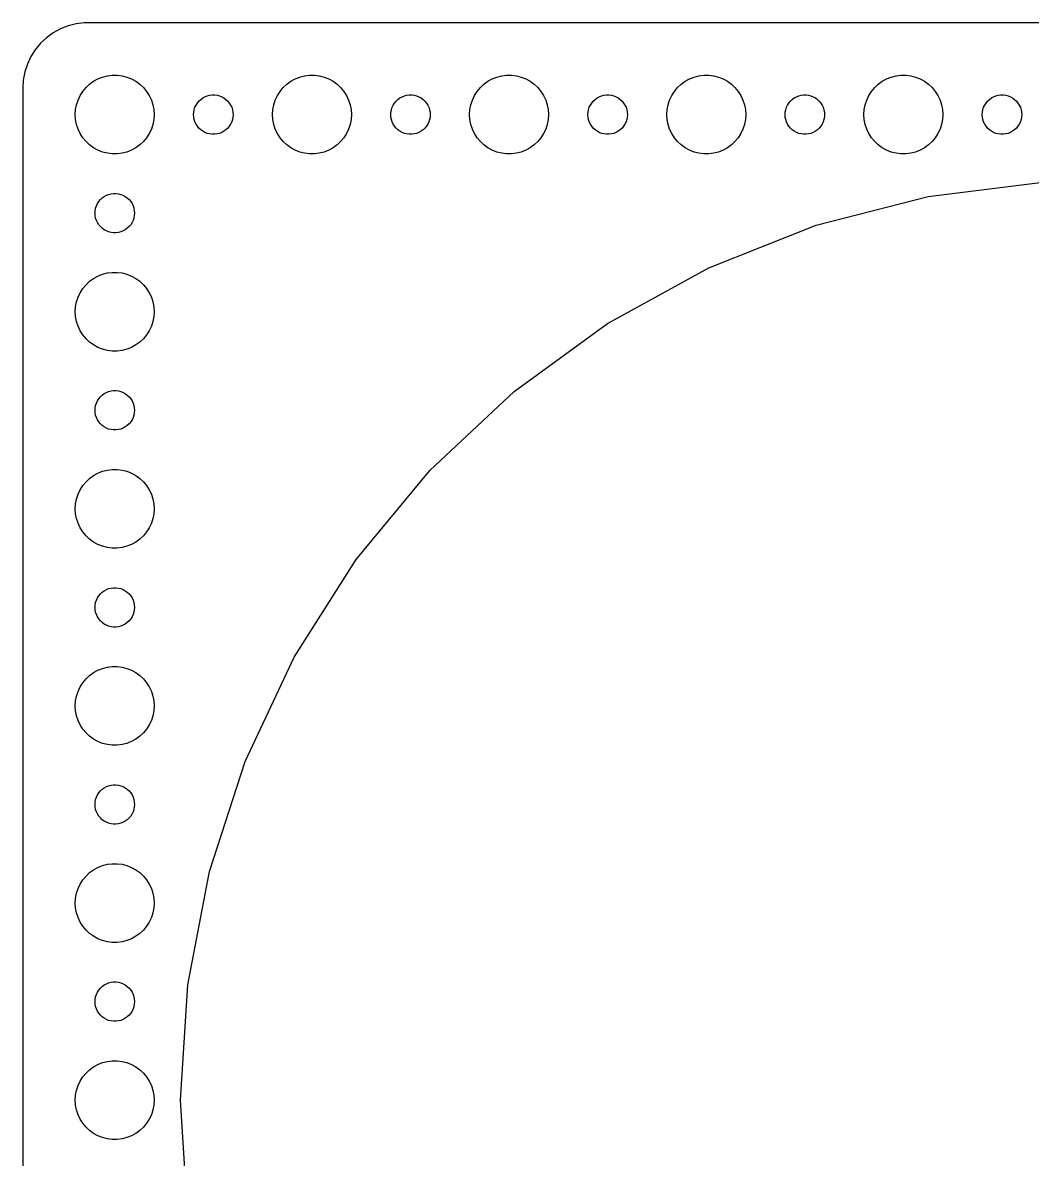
# Model space of a CAD drawing. Header units: metres. Extents: x -300 to 300, y -82 to 82.
# Drawn here: x -299.5 to -222.7, y -4.5 to 82 of the extents above; entities that cross this region are included whole.
import ezdxf

# ---------------------------------------------------------------- set-up
doc = ezdxf.new("R2010")
doc.units = ezdxf.units.M

msp = doc.modelspace()

# ---------------------------------------------------------------- linework, layer by layer
for p, q in [((-296.629, 81.5241), (-297.179, 81.2216)), ((-296.045, 81.7553), (-296.629, 81.5241)), ((-295.437, 81.9114), (-296.045, 81.7553)), ((-294.814, 81.9901), (-295.437, 81.9114)), ((294.814, 81.9901), (-294.814, 81.9901)), ((-297.687, 80.8526), (-298.145, 80.4227)), ((-297.179, 81.2216), (-297.687, 80.8526)), ((-298.545, 79.9389), (-298.882, 79.4088)), ((-298.145, 80.4227), (-298.545, 79.9389)), ((-299.149, 78.8406), (-299.343, 78.2434)), ((-298.882, 79.4088), (-299.149, 78.8406)), ((-299.343, 78.2434), (-299.461, 77.6267)), ((-293.777, 77.7145), (-293.427, 77.8532)), ((-293.427, 77.8532), (-293.062, 77.9469)), ((-293.062, 77.9469), (-292.688, 77.9941)), ((-292.688, 77.9941), (-292.312, 77.9941)), ((-292.312, 77.9941), (-291.938, 77.9469)), ((-291.938, 77.9469), (-291.573, 77.8532)), ((-291.573, 77.8532), (-291.223, 77.7145)), ((-278.777, 77.7145), (-278.427, 77.8532)), ((-278.427, 77.8532), (-278.062, 77.9469)), ((-278.062, 77.9469), (-277.688, 77.9941)), ((-277.688, 77.9941), (-277.312, 77.9941)), ((-277.312, 77.9941), (-276.938, 77.9469)), ((-276.938, 77.9469), (-276.573, 77.8532)), ((-276.573, 77.8532), (-276.223, 77.7145)), ((-263.777, 77.7145), (-263.427, 77.8532)), ((-263.427, 77.8532), (-263.062, 77.9469)), ((-263.062, 77.9469), (-262.688, 77.9941)), ((-262.688, 77.9941), (-262.312, 77.9941)), ((-262.312, 77.9941), (-261.938, 77.9469)), ((-261.938, 77.9469), (-261.573, 77.8532)), ((-261.573, 77.8532), (-261.223, 77.7145)), ((-248.777, 77.7145), (-248.427, 77.8532)), ((-248.427, 77.8532), (-248.062, 77.9469)), ((-248.062, 77.9469), (-247.688, 77.9941)), ((-247.688, 77.9941), (-247.312, 77.9941)), ((-247.312, 77.9941), (-246.938, 77.9469)), ((-246.938, 77.9469), (-246.573, 77.8532)), ((-246.573, 77.8532), (-246.223, 77.7145)), ((-233.777, 77.7145), (-233.427, 77.8532)), ((-233.427, 77.8532), (-233.062, 77.9469)), ((-233.062, 77.9469), (-232.688, 77.9941)), ((-232.688, 77.9941), (-232.312, 77.9941)), ((-232.312, 77.9941), (-231.938, 77.9469)), ((-231.938, 77.9469), (-231.573, 77.8532)), ((-231.573, 77.8532), (-231.223, 77.7145)), ((-299.461, 77.6267), (-299.5, 77)), ((-299.5, 77), (-299.5, -77)), ((-294.927, 76.7634), (-294.687, 77.0536)), ((-294.687, 77.0536), (-294.412, 77.3115)), ((-294.412, 77.3115), (-294.107, 77.533)), ((-294.107, 77.533), (-293.777, 77.7145)), ((-291.223, 77.7145), (-290.893, 77.533)), ((-290.893, 77.533), (-290.588, 77.3115)), ((-290.588, 77.3115), (-290.313, 77.0536)), ((-290.313, 77.0536), (-290.073, 76.7634)), ((-279.927, 76.7634), (-279.687, 77.0536)), ((-279.687, 77.0536), (-279.412, 77.3115)), ((-279.412, 77.3115), (-279.107, 77.533)), ((-279.107, 77.533), (-278.777, 77.7145)), ((-276.223, 77.7145), (-275.893, 77.533)), ((-275.893, 77.533), (-275.588, 77.3115)), ((-275.588, 77.3115), (-275.313, 77.0536)), ((-275.313, 77.0536), (-275.073, 76.7634)), ((-264.927, 76.7634), (-264.687, 77.0536)), ((-264.687, 77.0536), (-264.412, 77.3115)), ((-264.412, 77.3115), (-264.107, 77.533)), ((-264.107, 77.533), (-263.777, 77.7145)), ((-261.223, 77.7145), (-260.893, 77.533)), ((-260.893, 77.533), (-260.588, 77.3115)), ((-260.588, 77.3115), (-260.313, 77.0536)), ((-260.313, 77.0536), (-260.073, 76.7634)), ((-249.927, 76.7634), (-249.687, 77.0536)), ((-249.687, 77.0536), (-249.412, 77.3115)), ((-249.412, 77.3115), (-249.107, 77.533)), ((-249.107, 77.533), (-248.777, 77.7145)), ((-246.223, 77.7145), (-245.893, 77.533)), ((-245.893, 77.533), (-245.588, 77.3115)), ((-245.588, 77.3115), (-245.313, 77.0536)), ((-245.313, 77.0536), (-245.073, 76.7634)), ((-234.927, 76.7634), (-234.687, 77.0536)), ((-234.687, 77.0536), (-234.412, 77.3115)), ((-234.412, 77.3115), (-234.107, 77.533)), ((-234.107, 77.533), (-233.777, 77.7145)), ((-231.223, 77.7145), (-230.893, 77.533)), ((-230.893, 77.533), (-230.588, 77.3115)), ((-230.588, 77.3115), (-230.313, 77.0536)), ((-230.313, 77.0536), (-230.073, 76.7634)), ((-295.289, 76.1044), (-295.129, 76.4453)), ((-295.129, 76.4453), (-294.927, 76.7634)), ((-290.073, 76.7634), (-289.871, 76.4453)), ((-289.871, 76.4453), (-289.711, 76.1044)), ((-286.093, 76.0268), (-285.956, 76.1558)), ((-285.956, 76.1558), (-285.804, 76.2665)), ((-285.804, 76.2665), (-285.639, 76.3572)), ((-285.639, 76.3572), (-285.464, 76.4266)), ((-285.464, 76.4266), (-285.281, 76.4734)), ((-285.281, 76.4734), (-285.094, 76.497)), ((-285.094, 76.497), (-284.906, 76.497)), ((-284.906, 76.497), (-284.719, 76.4734)), ((-284.719, 76.4734), (-284.536, 76.4266)), ((-284.536, 76.4266), (-284.361, 76.3572)), ((-284.361, 76.3572), (-284.196, 76.2665)), ((-284.196, 76.2665), (-284.044, 76.1558)), ((-284.044, 76.1558), (-283.907, 76.0268)), ((-280.289, 76.1044), (-280.129, 76.4453)), ((-280.129, 76.4453), (-279.927, 76.7634)), ((-275.073, 76.7634), (-274.871, 76.4453)), ((-274.871, 76.4453), (-274.711, 76.1044)), ((-271.093, 76.0268), (-270.956, 76.1558)), ((-270.956, 76.1558), (-270.804, 76.2665)), ((-270.804, 76.2665), (-270.639, 76.3572)), ((-270.639, 76.3572), (-270.464, 76.4266)), ((-270.464, 76.4266), (-270.281, 76.4734)), ((-270.281, 76.4734), (-270.094, 76.497)), ((-270.094, 76.497), (-269.906, 76.497)), ((-269.906, 76.497), (-269.719, 76.4734)), ((-269.719, 76.4734), (-269.536, 76.4266)), ((-269.536, 76.4266), (-269.361, 76.3572)), ((-269.361, 76.3572), (-269.196, 76.2665)), ((-269.196, 76.2665), (-269.044, 76.1558)), ((-269.044, 76.1558), (-268.907, 76.0268)), ((-265.289, 76.1044), (-265.129, 76.4453)), ((-265.129, 76.4453), (-264.927, 76.7634)), ((-260.073, 76.7634), (-259.871, 76.4453)), ((-259.871, 76.4453), (-259.711, 76.1044)), ((-256.093, 76.0268), (-255.956, 76.1558)), ((-255.956, 76.1558), (-255.804, 76.2665)), ((-255.804, 76.2665), (-255.639, 76.3572)), ((-255.639, 76.3572), (-255.464, 76.4266)), ((-255.464, 76.4266), (-255.281, 76.4734)), ((-255.281, 76.4734), (-255.094, 76.497)), ((-255.094, 76.497), (-254.906, 76.497)), ((-254.906, 76.497), (-254.719, 76.4734)), ((-254.719, 76.4734), (-254.536, 76.4266)), ((-254.536, 76.4266), (-254.361, 76.3572)), ((-254.361, 76.3572), (-254.196, 76.2665)), ((-254.196, 76.2665), (-254.044, 76.1558)), ((-254.044, 76.1558), (-253.907, 76.0268)), ((-250.289, 76.1044), (-250.129, 76.4453)), ((-250.129, 76.4453), (-249.927, 76.7634)), ((-245.073, 76.7634), (-244.871, 76.4453)), ((-244.871, 76.4453), (-244.711, 76.1044)), ((-241.093, 76.0268), (-240.956, 76.1558)), ((-240.956, 76.1558), (-240.804, 76.2665)), ((-240.804, 76.2665), (-240.639, 76.3572)), ((-240.639, 76.3572), (-240.464, 76.4266)), ((-240.464, 76.4266), (-240.281, 76.4734)), ((-240.281, 76.4734), (-240.094, 76.497)), ((-240.094, 76.497), (-239.906, 76.497)), ((-239.906, 76.497), (-239.719, 76.4734)), ((-239.719, 76.4734), (-239.536, 76.4266)), ((-239.536, 76.4266), (-239.361, 76.3572)), ((-239.361, 76.3572), (-239.196, 76.2665)), ((-239.196, 76.2665), (-239.044, 76.1558)), ((-239.044, 76.1558), (-238.907, 76.0268)), ((-235.289, 76.1044), (-235.129, 76.4453)), ((-235.129, 76.4453), (-234.927, 76.7634)), ((-230.073, 76.7634), (-229.871, 76.4453)), ((-229.871, 76.4453), (-229.711, 76.1044)), ((-226.093, 76.0268), (-225.956, 76.1558)), ((-225.956, 76.1558), (-225.804, 76.2665)), ((-225.804, 76.2665), (-225.639, 76.3572)), ((-225.639, 76.3572), (-225.464, 76.4266)), ((-225.464, 76.4266), (-225.281, 76.4734)), ((-225.281, 76.4734), (-225.094, 76.497)), ((-225.094, 76.497), (-224.906, 76.497)), ((-224.906, 76.497), (-224.719, 76.4734)), ((-224.719, 76.4734), (-224.536, 76.4266)), ((-224.536, 76.4266), (-224.361, 76.3572)), ((-224.361, 76.3572), (-224.196, 76.2665)), ((-224.196, 76.2665), (-224.044, 76.1558)), ((-224.044, 76.1558), (-223.907, 76.0268)), ((-295.5, 75), (-295.476, 75.376)), ((-295.476, 75.376), (-295.406, 75.7461)), ((-295.406, 75.7461), (-295.289, 76.1044)), ((-289.711, 76.1044), (-289.594, 75.7461)), ((-289.594, 75.7461), (-289.524, 75.376)), ((-289.524, 75.376), (-289.5, 75)), ((-286.488, 75.188), (-286.453, 75.373)), ((-286.453, 75.373), (-286.395, 75.5522)), ((-286.395, 75.5522), (-286.314, 75.7226)), ((-286.314, 75.7226), (-286.214, 75.8817)), ((-286.214, 75.8817), (-286.093, 76.0268)), ((-283.907, 76.0268), (-283.786, 75.8817)), ((-283.786, 75.8817), (-283.686, 75.7226)), ((-283.686, 75.7226), (-283.605, 75.5522)), ((-283.605, 75.5522), (-283.547, 75.373)), ((-283.547, 75.373), (-283.512, 75.188)), ((-280.5, 75), (-280.476, 75.376)), ((-280.476, 75.376), (-280.406, 75.7461)), ((-280.406, 75.7461), (-280.289, 76.1044)), ((-274.711, 76.1044), (-274.594, 75.7461)), ((-274.594, 75.7461), (-274.524, 75.376)), ((-274.524, 75.376), (-274.5, 75)), ((-271.488, 75.188), (-271.453, 75.373)), ((-271.453, 75.373), (-271.395, 75.5522)), ((-271.395, 75.5522), (-271.314, 75.7226)), ((-271.314, 75.7226), (-271.214, 75.8817)), ((-271.214, 75.8817), (-271.093, 76.0268)), ((-268.907, 76.0268), (-268.786, 75.8817)), ((-268.786, 75.8817), (-268.686, 75.7226)), ((-268.686, 75.7226), (-268.605, 75.5522)), ((-268.605, 75.5522), (-268.547, 75.373)), ((-268.547, 75.373), (-268.512, 75.188)), ((-265.5, 75), (-265.476, 75.376)), ((-265.476, 75.376), (-265.406, 75.7461)), ((-265.406, 75.7461), (-265.289, 76.1044)), ((-259.711, 76.1044), (-259.594, 75.7461)), ((-259.594, 75.7461), (-259.524, 75.376)), ((-259.524, 75.376), (-259.5, 75)), ((-256.488, 75.188), (-256.453, 75.373)), ((-256.453, 75.373), (-256.395, 75.5522)), ((-256.395, 75.5522), (-256.314, 75.7226)), ((-256.314, 75.7226), (-256.214, 75.8817)), ((-256.214, 75.8817), (-256.093, 76.0268)), ((-253.907, 76.0268), (-253.786, 75.8817)), ((-253.786, 75.8817), (-253.686, 75.7226)), ((-253.686, 75.7226), (-253.605, 75.5522)), ((-253.605, 75.5522), (-253.547, 75.373)), ((-253.547, 75.373), (-253.512, 75.188)), ((-250.5, 75), (-250.476, 75.376)), ((-250.476, 75.376), (-250.406, 75.7461)), ((-250.406, 75.7461), (-250.289, 76.1044)), ((-244.711, 76.1044), (-244.594, 75.7461)), ((-244.594, 75.7461), (-244.524, 75.376)), ((-244.524, 75.376), (-244.5, 75)), ((-241.488, 75.188), (-241.453, 75.373)), ((-241.453, 75.373), (-241.395, 75.5522)), ((-241.395, 75.5522), (-241.314, 75.7226)), ((-241.314, 75.7226), (-241.214, 75.8817)), ((-241.214, 75.8817), (-241.093, 76.0268)), ((-238.907, 76.0268), (-238.786, 75.8817)), ((-238.786, 75.8817), (-238.686, 75.7226)), ((-238.686, 75.7226), (-238.605, 75.5522)), ((-238.605, 75.5522), (-238.547, 75.373)), ((-238.547, 75.373), (-238.512, 75.188)), ((-235.5, 75), (-235.476, 75.376)), ((-235.476, 75.376), (-235.406, 75.7461)), ((-235.406, 75.7461), (-235.289, 76.1044)), ((-229.711, 76.1044), (-229.594, 75.7461)), ((-229.594, 75.7461), (-229.524, 75.376)), ((-229.524, 75.376), (-229.5, 75)), ((-226.488, 75.188), (-226.453, 75.373)), ((-226.453, 75.373), (-226.395, 75.5522)), ((-226.395, 75.5522), (-226.314, 75.7226)), ((-226.314, 75.7226), (-226.214, 75.8817)), ((-226.214, 75.8817), (-226.093, 76.0268)), ((-223.907, 76.0268), (-223.786, 75.8817)), ((-223.786, 75.8817), (-223.686, 75.7226)), ((-223.686, 75.7226), (-223.605, 75.5522)), ((-223.605, 75.5522), (-223.547, 75.373)), ((-223.547, 75.373), (-223.512, 75.188)), ((-295.476, 74.624), (-295.5, 75)), ((-295.406, 74.2539), (-295.476, 74.624)), ((-289.524, 74.624), (-289.594, 74.2539)), ((-289.5, 75), (-289.524, 74.624)), ((-286.5, 75), (-286.488, 75.188)), ((-286.488, 74.812), (-286.5, 75)), ((-286.453, 74.627), (-286.488, 74.812)), ((-286.395, 74.4478), (-286.453, 74.627)), ((-286.314, 74.2774), (-286.395, 74.4478)), ((-283.605, 74.4478), (-283.686, 74.2774)), ((-283.547, 74.627), (-283.605, 74.4478)), ((-283.512, 74.812), (-283.547, 74.627)), ((-283.512, 75.188), (-283.5, 75)), ((-283.5, 75), (-283.512, 74.812)), ((-280.476, 74.624), (-280.5, 75)), ((-280.406, 74.2539), (-280.476, 74.624)), ((-274.524, 74.624), (-274.594, 74.2539)), ((-274.5, 75), (-274.524, 74.624)), ((-271.5, 75), (-271.488, 75.188)), ((-271.488, 74.812), (-271.5, 75)), ((-271.453, 74.627), (-271.488, 74.812)), ((-271.395, 74.4478), (-271.453, 74.627)), ((-271.314, 74.2774), (-271.395, 74.4478)), ((-268.605, 74.4478), (-268.686, 74.2774)), ((-268.547, 74.627), (-268.605, 74.4478)), ((-268.512, 74.812), (-268.547, 74.627)), ((-268.512, 75.188), (-268.5, 75)), ((-268.5, 75), (-268.512, 74.812)), ((-265.476, 74.624), (-265.5, 75)), ((-265.406, 74.2539), (-265.476, 74.624)), ((-259.524, 74.624), (-259.594, 74.2539)), ((-259.5, 75), (-259.524, 74.624)), ((-256.5, 75), (-256.488, 75.188)), ((-256.488, 74.812), (-256.5, 75)), ((-256.453, 74.627), (-256.488, 74.812)), ((-256.395, 74.4478), (-256.453, 74.627)), ((-256.314, 74.2774), (-256.395, 74.4478)), ((-253.605, 74.4478), (-253.686, 74.2774)), ((-253.547, 74.627), (-253.605, 74.4478)), ((-253.512, 74.812), (-253.547, 74.627)), ((-253.512, 75.188), (-253.5, 75)), ((-253.5, 75), (-253.512, 74.812)), ((-250.476, 74.624), (-250.5, 75)), ((-250.406, 74.2539), (-250.476, 74.624)), ((-244.524, 74.624), (-244.594, 74.2539)), ((-244.5, 75), (-244.524, 74.624)), ((-241.5, 75), (-241.488, 75.188)), ((-241.488, 74.812), (-241.5, 75)), ((-241.453, 74.627), (-241.488, 74.812)), ((-241.395, 74.4478), (-241.453, 74.627)), ((-241.314, 74.2774), (-241.395, 74.4478)), ((-238.605, 74.4478), (-238.686, 74.2774)), ((-238.547, 74.627), (-238.605, 74.4478)), ((-238.512, 74.812), (-238.547, 74.627)), ((-238.512, 75.188), (-238.5, 75)), ((-238.5, 75), (-238.512, 74.812)), ((-235.476, 74.624), (-235.5, 75)), ((-235.406, 74.2539), (-235.476, 74.624)), ((-229.524, 74.624), (-229.594, 74.2539)), ((-229.5, 75), (-229.524, 74.624)), ((-226.5, 75), (-226.488, 75.188)), ((-226.488, 74.812), (-226.5, 75)), ((-226.453, 74.627), (-226.488, 74.812)), ((-226.395, 74.4478), (-226.453, 74.627)), ((-226.314, 74.2774), (-226.395, 74.4478)), ((-223.605, 74.4478), (-223.686, 74.2774)), ((-223.547, 74.627), (-223.605, 74.4478)), ((-223.512, 74.812), (-223.547, 74.627)), ((-223.512, 75.188), (-223.5, 75)), ((-223.5, 75), (-223.512, 74.812)), ((-295.289, 73.8956), (-295.406, 74.2539)), ((-295.129, 73.5547), (-295.289, 73.8956)), ((-294.927, 73.2366), (-295.129, 73.5547)), ((-289.871, 73.5547), (-290.073, 73.2366)), ((-289.711, 73.8956), (-289.871, 73.5547)), ((-289.594, 74.2539), (-289.711, 73.8956)), ((-286.214, 74.1183), (-286.314, 74.2774)), ((-286.093, 73.9732), (-286.214, 74.1183)), ((-285.956, 73.8442), (-286.093, 73.9732)), ((-285.804, 73.7335), (-285.956, 73.8442)), ((-285.639, 73.6428), (-285.804, 73.7335)), ((-285.464, 73.5734), (-285.639, 73.6428)), ((-285.281, 73.5266), (-285.464, 73.5734)), ((-285.094, 73.503), (-285.281, 73.5266)), ((-284.719, 73.5266), (-284.906, 73.503)), ((-284.536, 73.5734), (-284.719, 73.5266)), ((-284.361, 73.6428), (-284.536, 73.5734)), ((-284.196, 73.7335), (-284.361, 73.6428)), ((-284.044, 73.8442), (-284.196, 73.7335)), ((-283.907, 73.9732), (-284.044, 73.8442)), ((-283.786, 74.1183), (-283.907, 73.9732)), ((-283.686, 74.2774), (-283.786, 74.1183)), ((-280.289, 73.8956), (-280.406, 74.2539)), ((-280.129, 73.5547), (-280.289, 73.8956)), ((-279.927, 73.2366), (-280.129, 73.5547)), ((-274.871, 73.5547), (-275.073, 73.2366)), ((-274.711, 73.8956), (-274.871, 73.5547)), ((-274.594, 74.2539), (-274.711, 73.8956)), ((-271.214, 74.1183), (-271.314, 74.2774)), ((-271.093, 73.9732), (-271.214, 74.1183)), ((-270.956, 73.8442), (-271.093, 73.9732)), ((-270.804, 73.7335), (-270.956, 73.8442)), ((-270.639, 73.6428), (-270.804, 73.7335)), ((-270.464, 73.5734), (-270.639, 73.6428)), ((-270.281, 73.5266), (-270.464, 73.5734)), ((-270.094, 73.503), (-270.281, 73.5266)), ((-269.719, 73.5266), (-269.906, 73.503)), ((-269.536, 73.5734), (-269.719, 73.5266)), ((-269.361, 73.6428), (-269.536, 73.5734)), ((-269.196, 73.7335), (-269.361, 73.6428)), ((-269.044, 73.8442), (-269.196, 73.7335)), ((-268.907, 73.9732), (-269.044, 73.8442)), ((-268.786, 74.1183), (-268.907, 73.9732)), ((-268.686, 74.2774), (-268.786, 74.1183)), ((-265.289, 73.8956), (-265.406, 74.2539)), ((-265.129, 73.5547), (-265.289, 73.8956)), ((-264.927, 73.2366), (-265.129, 73.5547)), ((-259.871, 73.5547), (-260.073, 73.2366)), ((-259.711, 73.8956), (-259.871, 73.5547)), ((-259.594, 74.2539), (-259.711, 73.8956)), ((-256.214, 74.1183), (-256.314, 74.2774)), ((-256.093, 73.9732), (-256.214, 74.1183)), ((-255.956, 73.8442), (-256.093, 73.9732)), ((-255.804, 73.7335), (-255.956, 73.8442)), ((-255.639, 73.6428), (-255.804, 73.7335)), ((-255.464, 73.5734), (-255.639, 73.6428)), ((-255.281, 73.5266), (-255.464, 73.5734)), ((-255.094, 73.503), (-255.281, 73.5266)), ((-254.719, 73.5266), (-254.906, 73.503)), ((-254.536, 73.5734), (-254.719, 73.5266)), ((-254.361, 73.6428), (-254.536, 73.5734)), ((-254.196, 73.7335), (-254.361, 73.6428)), ((-254.044, 73.8442), (-254.196, 73.7335)), ((-253.907, 73.9732), (-254.044, 73.8442)), ((-253.786, 74.1183), (-253.907, 73.9732)), ((-253.686, 74.2774), (-253.786, 74.1183)), ((-250.289, 73.8956), (-250.406, 74.2539)), ((-250.129, 73.5547), (-250.289, 73.8956)), ((-249.927, 73.2366), (-250.129, 73.5547)), ((-244.871, 73.5547), (-245.073, 73.2366)), ((-244.711, 73.8956), (-244.871, 73.5547)), ((-244.594, 74.2539), (-244.711, 73.8956)), ((-241.214, 74.1183), (-241.314, 74.2774)), ((-241.093, 73.9732), (-241.214, 74.1183)), ((-240.956, 73.8442), (-241.093, 73.9732)), ((-240.804, 73.7335), (-240.956, 73.8442)), ((-240.639, 73.6428), (-240.804, 73.7335)), ((-240.464, 73.5734), (-240.639, 73.6428)), ((-240.281, 73.5266), (-240.464, 73.5734)), ((-240.094, 73.503), (-240.281, 73.5266)), ((-239.719, 73.5266), (-239.906, 73.503)), ((-239.536, 73.5734), (-239.719, 73.5266)), ((-239.361, 73.6428), (-239.536, 73.5734)), ((-239.196, 73.7335), (-239.361, 73.6428)), ((-239.044, 73.8442), (-239.196, 73.7335)), ((-238.907, 73.9732), (-239.044, 73.8442)), ((-238.786, 74.1183), (-238.907, 73.9732)), ((-238.686, 74.2774), (-238.786, 74.1183)), ((-235.289, 73.8956), (-235.406, 74.2539)), ((-235.129, 73.5547), (-235.289, 73.8956)), ((-234.927, 73.2366), (-235.129, 73.5547)), ((-229.871, 73.5547), (-230.073, 73.2366)), ((-229.711, 73.8956), (-229.871, 73.5547)), ((-229.594, 74.2539), (-229.711, 73.8956)), ((-226.214, 74.1183), (-226.314, 74.2774)), ((-226.093, 73.9732), (-226.214, 74.1183)), ((-225.956, 73.8442), (-226.093, 73.9732)), ((-225.804, 73.7335), (-225.956, 73.8442)), ((-225.639, 73.6428), (-225.804, 73.7335)), ((-225.464, 73.5734), (-225.639, 73.6428)), ((-225.281, 73.5266), (-225.464, 73.5734)), ((-225.094, 73.503), (-225.281, 73.5266)), ((-224.719, 73.5266), (-224.906, 73.503)), ((-224.536, 73.5734), (-224.719, 73.5266)), ((-224.361, 73.6428), (-224.536, 73.5734)), ((-224.196, 73.7335), (-224.361, 73.6428)), ((-224.044, 73.8442), (-224.196, 73.7335)), ((-223.907, 73.9732), (-224.044, 73.8442)), ((-223.786, 74.1183), (-223.907, 73.9732)), ((-223.686, 74.2774), (-223.786, 74.1183)), ((-294.687, 72.9464), (-294.927, 73.2366)), ((-294.412, 72.6885), (-294.687, 72.9464)), ((-294.107, 72.467), (-294.412, 72.6885)), ((-290.588, 72.6885), (-290.893, 72.467)), ((-290.313, 72.9464), (-290.588, 72.6885)), ((-290.073, 73.2366), (-290.313, 72.9464)), ((-284.906, 73.503), (-285.094, 73.503)), ((-279.687, 72.9464), (-279.927, 73.2366)), ((-279.412, 72.6885), (-279.687, 72.9464)), ((-279.107, 72.467), (-279.412, 72.6885)), ((-275.588, 72.6885), (-275.893, 72.467)), ((-275.313, 72.9464), (-275.588, 72.6885)), ((-275.073, 73.2366), (-275.313, 72.9464)), ((-269.906, 73.503), (-270.094, 73.503)), ((-264.687, 72.9464), (-264.927, 73.2366)), ((-264.412, 72.6885), (-264.687, 72.9464)), ((-264.107, 72.467), (-264.412, 72.6885)), ((-260.588, 72.6885), (-260.893, 72.467)), ((-260.313, 72.9464), (-260.588, 72.6885)), ((-260.073, 73.2366), (-260.313, 72.9464)), ((-254.906, 73.503), (-255.094, 73.503)), ((-249.687, 72.9464), (-249.927, 73.2366)), ((-249.412, 72.6885), (-249.687, 72.9464)), ((-249.107, 72.467), (-249.412, 72.6885)), ((-245.588, 72.6885), (-245.893, 72.467)), ((-245.313, 72.9464), (-245.588, 72.6885)), ((-245.073, 73.2366), (-245.313, 72.9464)), ((-239.906, 73.503), (-240.094, 73.503)), ((-234.687, 72.9464), (-234.927, 73.2366)), ((-234.412, 72.6885), (-234.687, 72.9464)), ((-234.107, 72.467), (-234.412, 72.6885)), ((-230.588, 72.6885), (-230.893, 72.467)), ((-230.313, 72.9464), (-230.588, 72.6885)), ((-230.073, 73.2366), (-230.313, 72.9464)), ((-224.906, 73.503), (-225.094, 73.503)), ((-293.777, 72.2855), (-294.107, 72.467)), ((-293.427, 72.1468), (-293.777, 72.2855)), ((-293.062, 72.0531), (-293.427, 72.1468)), ((-292.688, 72.0059), (-293.062, 72.0531)), ((-292.312, 72.0059), (-292.688, 72.0059)), ((-291.938, 72.0531), (-292.312, 72.0059)), ((-291.573, 72.1468), (-291.938, 72.0531)), ((-291.223, 72.2855), (-291.573, 72.1468)), ((-290.893, 72.467), (-291.223, 72.2855)), ((-278.777, 72.2855), (-279.107, 72.467)), ((-278.427, 72.1468), (-278.777, 72.2855)), ((-278.062, 72.0531), (-278.427, 72.1468)), ((-277.688, 72.0059), (-278.062, 72.0531)), ((-277.312, 72.0059), (-277.688, 72.0059)), ((-276.938, 72.0531), (-277.312, 72.0059)), ((-276.573, 72.1468), (-276.938, 72.0531)), ((-276.223, 72.2855), (-276.573, 72.1468)), ((-275.893, 72.467), (-276.223, 72.2855)), ((-263.777, 72.2855), (-264.107, 72.467)), ((-263.427, 72.1468), (-263.777, 72.2855)), ((-263.062, 72.0531), (-263.427, 72.1468)), ((-262.688, 72.0059), (-263.062, 72.0531)), ((-262.312, 72.0059), (-262.688, 72.0059)), ((-261.938, 72.0531), (-262.312, 72.0059)), ((-261.573, 72.1468), (-261.938, 72.0531)), ((-261.223, 72.2855), (-261.573, 72.1468)), ((-260.893, 72.467), (-261.223, 72.2855)), ((-248.777, 72.2855), (-249.107, 72.467)), ((-248.427, 72.1468), (-248.777, 72.2855)), ((-248.062, 72.0531), (-248.427, 72.1468)), ((-247.688, 72.0059), (-248.062, 72.0531)), ((-247.312, 72.0059), (-247.688, 72.0059)), ((-246.938, 72.0531), (-247.312, 72.0059)), ((-246.573, 72.1468), (-246.938, 72.0531)), ((-246.223, 72.2855), (-246.573, 72.1468)), ((-245.893, 72.467), (-246.223, 72.2855)), ((-233.777, 72.2855), (-234.107, 72.467)), ((-233.427, 72.1468), (-233.777, 72.2855)), ((-233.062, 72.0531), (-233.427, 72.1468)), ((-232.688, 72.0059), (-233.062, 72.0531)), ((-232.312, 72.0059), (-232.688, 72.0059)), ((-231.938, 72.0531), (-232.312, 72.0059)), ((-231.573, 72.1468), (-231.938, 72.0531)), ((-231.223, 72.2855), (-231.573, 72.1468)), ((-230.893, 72.467), (-231.223, 72.2855)), ((-230.617, 68.7601), (-221.895, 69.8619)), ((-293.814, 68.2226), (-293.714, 68.3817)), ((-293.714, 68.3817), (-293.593, 68.5268)), ((-293.593, 68.5268), (-293.456, 68.6558)), ((-293.456, 68.6558), (-293.304, 68.7665)), ((-293.304, 68.7665), (-293.139, 68.8572)), ((-293.139, 68.8572), (-292.964, 68.9266)), ((-292.964, 68.9266), (-292.781, 68.9734)), ((-292.781, 68.9734), (-292.594, 68.997)), ((-292.594, 68.997), (-292.406, 68.997)), ((-292.406, 68.997), (-292.219, 68.9734)), ((-292.219, 68.9734), (-292.036, 68.9266)), ((-292.036, 68.9266), (-291.861, 68.8572)), ((-291.861, 68.8572), (-291.696, 68.7665)), ((-291.696, 68.7665), (-291.544, 68.6558)), ((-291.544, 68.6558), (-291.407, 68.5268)), ((-291.407, 68.5268), (-291.286, 68.3817)), ((-291.286, 68.3817), (-291.186, 68.2226)), ((-239.131, 66.574), (-230.617, 68.7601)), ((-294, 67.5), (-293.988, 67.688)), ((-293.988, 67.312), (-294, 67.5)), ((-293.988, 67.688), (-293.953, 67.873)), ((-293.953, 67.873), (-293.895, 68.0522)), ((-293.895, 68.0522), (-293.814, 68.2226)), ((-291.186, 68.2226), (-291.105, 68.0522)), ((-291.105, 68.0522), (-291.047, 67.873)), ((-291.047, 67.873), (-291.012, 67.688)), ((-291.012, 67.688), (-291, 67.5)), ((-291, 67.5), (-291.012, 67.312)), ((-293.953, 67.127), (-293.988, 67.312)), ((-293.895, 66.9478), (-293.953, 67.127)), ((-293.814, 66.7774), (-293.895, 66.9478)), ((-293.714, 66.6183), (-293.814, 66.7774)), ((-293.593, 66.4732), (-293.714, 66.6183)), ((-291.286, 66.6183), (-291.407, 66.4732)), ((-291.186, 66.7774), (-291.286, 66.6183)), ((-291.105, 66.9478), (-291.186, 66.7774)), ((-291.047, 67.127), (-291.105, 66.9478)), ((-291.012, 67.312), (-291.047, 67.127)), ((-293.456, 66.3442), (-293.593, 66.4732)), ((-293.304, 66.2335), (-293.456, 66.3442)), ((-293.139, 66.1428), (-293.304, 66.2335)), ((-292.964, 66.0734), (-293.139, 66.1428)), ((-292.781, 66.0266), (-292.964, 66.0734)), ((-292.594, 66.003), (-292.781, 66.0266)), ((-292.406, 66.003), (-292.594, 66.003)), ((-292.219, 66.0266), (-292.406, 66.003)), ((-292.036, 66.0734), (-292.219, 66.0266)), ((-291.861, 66.1428), (-292.036, 66.0734)), ((-291.696, 66.2335), (-291.861, 66.1428)), ((-291.544, 66.3442), (-291.696, 66.2335)), ((-291.407, 66.4732), (-291.544, 66.3442)), ((-247.305, 63.3379), (-239.131, 66.574)), ((-255.008, 59.103), (-247.305, 63.3379)), ((-294.687, 62.0536), (-294.412, 62.3115)), ((-294.412, 62.3115), (-294.107, 62.533)), ((-294.107, 62.533), (-293.777, 62.7145)), ((-293.777, 62.7145), (-293.427, 62.8532)), ((-293.427, 62.8532), (-293.062, 62.9469)), ((-293.062, 62.9469), (-292.688, 62.9941)), ((-292.688, 62.9941), (-292.312, 62.9941)), ((-292.312, 62.9941), (-291.938, 62.9469)), ((-291.938, 62.9469), (-291.573, 62.8532)), ((-291.573, 62.8532), (-291.223, 62.7145)), ((-291.223, 62.7145), (-290.893, 62.533)), ((-290.893, 62.533), (-290.588, 62.3115)), ((-290.588, 62.3115), (-290.313, 62.0536)), ((-295.289, 61.1044), (-295.129, 61.4453)), ((-295.129, 61.4453), (-294.927, 61.7634)), ((-294.927, 61.7634), (-294.687, 62.0536)), ((-290.313, 62.0536), (-290.073, 61.7634)), ((-290.073, 61.7634), (-289.871, 61.4453)), ((-289.871, 61.4453), (-289.711, 61.1044)), ((-295.476, 60.376), (-295.406, 60.7461)), ((-295.406, 60.7461), (-295.289, 61.1044)), ((-289.711, 61.1044), (-289.594, 60.7461)), ((-289.594, 60.7461), (-289.524, 60.376)), ((-295.5, 60), (-295.476, 60.376)), ((-295.476, 59.624), (-295.5, 60)), ((-289.524, 60.376), (-289.5, 60)), ((-289.5, 60), (-289.524, 59.624)), ((-295.406, 59.2539), (-295.476, 59.624)), ((-295.289, 58.8956), (-295.406, 59.2539)), ((-295.129, 58.5547), (-295.289, 58.8956)), ((-289.711, 58.8956), (-289.871, 58.5547)), ((-289.594, 59.2539), (-289.711, 58.8956)), ((-289.524, 59.624), (-289.594, 59.2539)), ((-262.12, 53.9359), (-255.008, 59.103)), ((-294.927, 58.2366), (-295.129, 58.5547)), ((-294.687, 57.9464), (-294.927, 58.2366)), ((-290.073, 58.2366), (-290.313, 57.9464)), ((-289.871, 58.5547), (-290.073, 58.2366)), ((-294.412, 57.6885), (-294.687, 57.9464)), ((-294.107, 57.467), (-294.412, 57.6885)), ((-293.777, 57.2855), (-294.107, 57.467)), ((-293.427, 57.1468), (-293.777, 57.2855)), ((-293.062, 57.0531), (-293.427, 57.1468)), ((-291.573, 57.1468), (-291.938, 57.0531)), ((-291.223, 57.2855), (-291.573, 57.1468)), ((-290.893, 57.467), (-291.223, 57.2855)), ((-290.588, 57.6885), (-290.893, 57.467)), ((-290.313, 57.9464), (-290.588, 57.6885)), ((-292.688, 57.0059), (-293.062, 57.0531)), ((-292.312, 57.0059), (-292.688, 57.0059)), ((-291.938, 57.0531), (-292.312, 57.0059)), ((-293.593, 53.5268), (-293.456, 53.6558)), ((-293.456, 53.6558), (-293.304, 53.7665)), ((-293.304, 53.7665), (-293.139, 53.8572)), ((-293.139, 53.8572), (-292.964, 53.9266)), ((-292.964, 53.9266), (-292.781, 53.9734)), ((-292.781, 53.9734), (-292.594, 53.997)), ((-292.594, 53.997), (-292.406, 53.997)), ((-292.406, 53.997), (-292.219, 53.9734)), ((-292.219, 53.9734), (-292.036, 53.9266)), ((-292.036, 53.9266), (-291.861, 53.8572)), ((-291.861, 53.8572), (-291.696, 53.7665)), ((-291.696, 53.7665), (-291.544, 53.6558)), ((-291.544, 53.6558), (-291.407, 53.5268)), ((-268.528, 47.9183), (-262.12, 53.9359)), ((-293.988, 52.688), (-293.953, 52.873)), ((-293.953, 52.873), (-293.895, 53.0522)), ((-293.895, 53.0522), (-293.814, 53.2226)), ((-293.814, 53.2226), (-293.714, 53.3817)), ((-293.714, 53.3817), (-293.593, 53.5268)), ((-291.407, 53.5268), (-291.286, 53.3817)), ((-291.286, 53.3817), (-291.186, 53.2226)), ((-291.186, 53.2226), (-291.105, 53.0522)), ((-291.105, 53.0522), (-291.047, 52.873)), ((-291.047, 52.873), (-291.012, 52.688)), ((-294, 52.5), (-293.988, 52.688)), ((-293.988, 52.312), (-294, 52.5)), ((-293.953, 52.127), (-293.988, 52.312)), ((-293.895, 51.9478), (-293.953, 52.127)), ((-293.814, 51.7774), (-293.895, 51.9478)), ((-291.105, 51.9478), (-291.186, 51.7774)), ((-291.047, 52.127), (-291.105, 51.9478)), ((-291.012, 52.312), (-291.047, 52.127)), ((-291.012, 52.688), (-291, 52.5)), ((-291, 52.5), (-291.012, 52.312)), ((-293.714, 51.6183), (-293.814, 51.7774)), ((-293.593, 51.4732), (-293.714, 51.6183)), ((-293.456, 51.3442), (-293.593, 51.4732)), ((-293.304, 51.2335), (-293.456, 51.3442)), ((-293.139, 51.1428), (-293.304, 51.2335)), ((-292.964, 51.0734), (-293.139, 51.1428)), ((-292.781, 51.0266), (-292.964, 51.0734)), ((-292.036, 51.0734), (-292.219, 51.0266)), ((-291.861, 51.1428), (-292.036, 51.0734)), ((-291.696, 51.2335), (-291.861, 51.1428)), ((-291.544, 51.3442), (-291.696, 51.2335)), ((-291.407, 51.4732), (-291.544, 51.3442)), ((-291.286, 51.6183), (-291.407, 51.4732)), ((-291.186, 51.7774), (-291.286, 51.6183)), ((-292.594, 51.003), (-292.781, 51.0266)), ((-292.406, 51.003), (-292.594, 51.003)), ((-292.219, 51.0266), (-292.406, 51.003)), ((-294.107, 47.533), (-293.777, 47.7145)), ((-293.777, 47.7145), (-293.427, 47.8532)), ((-293.427, 47.8532), (-293.062, 47.9469)), ((-293.062, 47.9469), (-292.688, 47.9941)), ((-292.688, 47.9941), (-292.312, 47.9941)), ((-292.312, 47.9941), (-291.938, 47.9469)), ((-291.938, 47.9469), (-291.573, 47.8532)), ((-291.573, 47.8532), (-291.223, 47.7145)), ((-291.223, 47.7145), (-290.893, 47.533)), ((-274.131, 41.145), (-268.528, 47.9183)), ((-295.129, 46.4453), (-294.927, 46.7634)), ((-294.927, 46.7634), (-294.687, 47.0536)), ((-294.687, 47.0536), (-294.412, 47.3115)), ((-294.412, 47.3115), (-294.107, 47.533)), ((-290.893, 47.533), (-290.588, 47.3115)), ((-290.588, 47.3115), (-290.313, 47.0536)), ((-290.313, 47.0536), (-290.073, 46.7634)), ((-290.073, 46.7634), (-289.871, 46.4453)), ((-295.406, 45.7461), (-295.289, 46.1044)), ((-295.289, 46.1044), (-295.129, 46.4453)), ((-289.871, 46.4453), (-289.711, 46.1044)), ((-289.711, 46.1044), (-289.594, 45.7461)), ((-295.5, 45), (-295.476, 45.376)), ((-295.476, 44.624), (-295.5, 45)), ((-295.476, 45.376), (-295.406, 45.7461)), ((-289.594, 45.7461), (-289.524, 45.376)), ((-289.524, 45.376), (-289.5, 45)), ((-289.5, 45), (-289.524, 44.624)), ((-295.406, 44.2539), (-295.476, 44.624)), ((-295.289, 43.8956), (-295.406, 44.2539)), ((-289.594, 44.2539), (-289.711, 43.8956)), ((-289.524, 44.624), (-289.594, 44.2539)), ((-295.129, 43.5547), (-295.289, 43.8956)), ((-294.927, 43.2366), (-295.129, 43.5547)), ((-289.871, 43.5547), (-290.073, 43.2366)), ((-289.711, 43.8956), (-289.871, 43.5547)), ((-294.687, 42.9464), (-294.927, 43.2366)), ((-294.412, 42.6885), (-294.687, 42.9464)), ((-294.107, 42.467), (-294.412, 42.6885)), ((-293.777, 42.2855), (-294.107, 42.467)), ((-290.893, 42.467), (-291.223, 42.2855)), ((-290.588, 42.6885), (-290.893, 42.467)), ((-290.313, 42.9464), (-290.588, 42.6885)), ((-290.073, 43.2366), (-290.313, 42.9464)), ((-293.427, 42.1468), (-293.777, 42.2855)), ((-293.062, 42.0531), (-293.427, 42.1468)), ((-292.688, 42.0059), (-293.062, 42.0531)), ((-292.312, 42.0059), (-292.688, 42.0059)), ((-291.938, 42.0531), (-292.312, 42.0059)), ((-291.573, 42.1468), (-291.938, 42.0531)), ((-291.223, 42.2855), (-291.573, 42.1468)), ((-278.841, 33.7227), (-274.131, 41.145)), ((-293.139, 38.8572), (-292.964, 38.9266)), ((-292.964, 38.9266), (-292.781, 38.9734)), ((-292.781, 38.9734), (-292.594, 38.997)), ((-292.594, 38.997), (-292.406, 38.997)), ((-292.406, 38.997), (-292.219, 38.9734)), ((-292.219, 38.9734), (-292.036, 38.9266)), ((-292.036, 38.9266), (-291.861, 38.8572)), ((-293.895, 38.0522), (-293.814, 38.2226)), ((-293.814, 38.2226), (-293.714, 38.3817)), ((-293.714, 38.3817), (-293.593, 38.5268)), ((-293.593, 38.5268), (-293.456, 38.6558)), ((-293.456, 38.6558), (-293.304, 38.7665)), ((-293.304, 38.7665), (-293.139, 38.8572)), ((-291.861, 38.8572), (-291.696, 38.7665)), ((-291.696, 38.7665), (-291.544, 38.6558)), ((-291.544, 38.6558), (-291.407, 38.5268)), ((-291.407, 38.5268), (-291.286, 38.3817)), ((-291.286, 38.3817), (-291.186, 38.2226)), ((-291.186, 38.2226), (-291.105, 38.0522)), ((-294, 37.5), (-293.988, 37.688)), ((-293.988, 37.312), (-294, 37.5)), ((-293.988, 37.688), (-293.953, 37.873)), ((-293.953, 37.127), (-293.988, 37.312)), ((-293.953, 37.873), (-293.895, 38.0522)), ((-291.105, 38.0522), (-291.047, 37.873)), ((-291.047, 37.873), (-291.012, 37.688)), ((-291.012, 37.312), (-291.047, 37.127)), ((-291.012, 37.688), (-291, 37.5)), ((-291, 37.5), (-291.012, 37.312)), ((-293.895, 36.9478), (-293.953, 37.127)), ((-293.814, 36.7774), (-293.895, 36.9478)), ((-293.714, 36.6183), (-293.814, 36.7774)), ((-293.593, 36.4732), (-293.714, 36.6183)), ((-293.456, 36.3442), (-293.593, 36.4732)), ((-293.304, 36.2335), (-293.456, 36.3442)), ((-291.544, 36.3442), (-291.696, 36.2335)), ((-291.407, 36.4732), (-291.544, 36.3442)), ((-291.286, 36.6183), (-291.407, 36.4732)), ((-291.186, 36.7774), (-291.286, 36.6183)), ((-291.105, 36.9478), (-291.186, 36.7774)), ((-291.047, 37.127), (-291.105, 36.9478)), ((-293.139, 36.1428), (-293.304, 36.2335)), ((-292.964, 36.0734), (-293.139, 36.1428)), ((-292.781, 36.0266), (-292.964, 36.0734)), ((-292.594, 36.003), (-292.781, 36.0266)), ((-292.406, 36.003), (-292.594, 36.003)), ((-292.219, 36.0266), (-292.406, 36.003)), ((-292.036, 36.0734), (-292.219, 36.0266)), ((-291.861, 36.1428), (-292.036, 36.0734)), ((-291.696, 36.2335), (-291.861, 36.1428)), ((-293.427, 32.8532), (-293.062, 32.9469)), ((-293.062, 32.9469), (-292.688, 32.9941)), ((-292.688, 32.9941), (-292.312, 32.9941)), ((-292.312, 32.9941), (-291.938, 32.9469)), ((-291.938, 32.9469), (-291.573, 32.8532)), ((-282.584, 25.7687), (-278.841, 33.7227)), ((-294.927, 31.7634), (-294.687, 32.0536)), ((-294.687, 32.0536), (-294.412, 32.3115)), ((-294.412, 32.3115), (-294.107, 32.533)), ((-294.107, 32.533), (-293.777, 32.7145)), ((-293.777, 32.7145), (-293.427, 32.8532)), ((-291.573, 32.8532), (-291.223, 32.7145)), ((-291.223, 32.7145), (-290.893, 32.533)), ((-290.893, 32.533), (-290.588, 32.3115)), ((-290.588, 32.3115), (-290.313, 32.0536)), ((-290.313, 32.0536), (-290.073, 31.7634)), ((-295.289, 31.1044), (-295.129, 31.4453)), ((-295.129, 31.4453), (-294.927, 31.7634)), ((-290.073, 31.7634), (-289.871, 31.4453)), ((-289.871, 31.4453), (-289.711, 31.1044)), ((-295.5, 30), (-295.476, 30.376)), ((-295.476, 30.376), (-295.406, 30.7461)), ((-295.406, 30.7461), (-295.289, 31.1044)), ((-289.711, 31.1044), (-289.594, 30.7461)), ((-289.594, 30.7461), (-289.524, 30.376)), ((-289.524, 30.376), (-289.5, 30)), ((-295.476, 29.624), (-295.5, 30)), ((-295.406, 29.2539), (-295.476, 29.624)), ((-289.524, 29.624), (-289.594, 29.2539)), ((-289.5, 30), (-289.524, 29.624)), ((-295.289, 28.8956), (-295.406, 29.2539)), ((-295.129, 28.5547), (-295.289, 28.8956)), ((-294.927, 28.2366), (-295.129, 28.5547)), ((-289.871, 28.5547), (-290.073, 28.2366)), ((-289.711, 28.8956), (-289.871, 28.5547)), ((-289.594, 29.2539), (-289.711, 28.8956)), ((-294.687, 27.9464), (-294.927, 28.2366)), ((-294.412, 27.6884), (-294.687, 27.9464)), ((-294.107, 27.467), (-294.412, 27.6884)), ((-290.588, 27.6884), (-290.893, 27.467)), ((-290.313, 27.9464), (-290.588, 27.6884)), ((-290.073, 28.2366), (-290.313, 27.9464)), ((-293.777, 27.2855), (-294.107, 27.467)), ((-293.427, 27.1468), (-293.777, 27.2855)), ((-293.062, 27.0531), (-293.427, 27.1468)), ((-292.688, 27.0059), (-293.062, 27.0531)), ((-292.312, 27.0059), (-292.688, 27.0059)), ((-291.938, 27.0531), (-292.312, 27.0059)), ((-291.573, 27.1468), (-291.938, 27.0531)), ((-291.223, 27.2855), (-291.573, 27.1468)), ((-290.893, 27.467), (-291.223, 27.2855)), ((-285.301, 17.4083), (-282.584, 25.7687)), ((-293.814, 23.2226), (-293.714, 23.3817)), ((-293.714, 23.3817), (-293.593, 23.5268)), ((-293.593, 23.5268), (-293.456, 23.6558)), ((-293.456, 23.6558), (-293.304, 23.7665)), ((-293.304, 23.7665), (-293.139, 23.8572)), ((-293.139, 23.8572), (-292.964, 23.9266)), ((-292.964, 23.9266), (-292.781, 23.9734)), ((-292.781, 23.9734), (-292.594, 23.997)), ((-292.594, 23.997), (-292.406, 23.997)), ((-292.406, 23.997), (-292.219, 23.9734)), ((-292.219, 23.9734), (-292.036, 23.9266)), ((-292.036, 23.9266), (-291.861, 23.8572)), ((-291.861, 23.8572), (-291.696, 23.7665)), ((-291.696, 23.7665), (-291.544, 23.6558)), ((-291.544, 23.6558), (-291.407, 23.5268)), ((-291.407, 23.5268), (-291.286, 23.3817)), ((-291.286, 23.3817), (-291.186, 23.2226)), ((-294, 22.5), (-293.988, 22.688)), ((-293.988, 22.312), (-294, 22.5)), ((-293.988, 22.688), (-293.953, 22.873)), ((-293.953, 22.873), (-293.895, 23.0522)), ((-293.895, 23.0522), (-293.814, 23.2226)), ((-291.186, 23.2226), (-291.105, 23.0522)), ((-291.105, 23.0522), (-291.047, 22.873)), ((-291.047, 22.873), (-291.012, 22.688)), ((-291.012, 22.688), (-291, 22.5)), ((-291, 22.5), (-291.012, 22.312)), ((-293.953, 22.127), (-293.988, 22.312)), ((-293.895, 21.9478), (-293.953, 22.127)), ((-293.814, 21.7774), (-293.895, 21.9478)), ((-293.714, 21.6183), (-293.814, 21.7774)), ((-291.186, 21.7774), (-291.286, 21.6183)), ((-291.105, 21.9478), (-291.186, 21.7774)), ((-291.047, 22.127), (-291.105, 21.9478)), ((-291.012, 22.312), (-291.047, 22.127)), ((-293.593, 21.4732), (-293.714, 21.6183)), ((-293.456, 21.3442), (-293.593, 21.4732)), ((-293.304, 21.2335), (-293.456, 21.3442)), ((-293.139, 21.1427), (-293.304, 21.2335)), ((-292.964, 21.0734), (-293.139, 21.1427)), ((-292.781, 21.0266), (-292.964, 21.0734)), ((-292.594, 21.003), (-292.781, 21.0266)), ((-292.406, 21.003), (-292.594, 21.003)), ((-292.219, 21.0266), (-292.406, 21.003)), ((-292.036, 21.0734), (-292.219, 21.0266)), ((-291.861, 21.1427), (-292.036, 21.0734)), ((-291.696, 21.2335), (-291.861, 21.1427)), ((-291.544, 21.3442), (-291.696, 21.2335)), ((-291.407, 21.4732), (-291.544, 21.3442)), ((-291.286, 21.6183), (-291.407, 21.4732)), ((-294.687, 17.0536), (-294.412, 17.3115)), ((-294.412, 17.3115), (-294.107, 17.533)), ((-294.107, 17.533), (-293.777, 17.7145)), ((-293.777, 17.7145), (-293.427, 17.8532)), ((-293.427, 17.8532), (-293.062, 17.9469)), ((-293.062, 17.9469), (-292.688, 17.9941)), ((-292.688, 17.9941), (-292.312, 17.9941)), ((-292.312, 17.9941), (-291.938, 17.9469)), ((-291.938, 17.9469), (-291.573, 17.8532)), ((-291.573, 17.8532), (-291.223, 17.7145)), ((-291.223, 17.7145), (-290.893, 17.533)), ((-290.893, 17.533), (-290.588, 17.3115)), ((-290.588, 17.3115), (-290.313, 17.0536)), ((-286.948, 8.77332), (-285.301, 17.4083)), ((-295.289, 16.1044), (-295.129, 16.4453)), ((-295.129, 16.4453), (-294.927, 16.7634)), ((-294.927, 16.7634), (-294.687, 17.0536)), ((-290.313, 17.0536), (-290.073, 16.7634)), ((-290.073, 16.7634), (-289.871, 16.4453)), ((-289.871, 16.4453), (-289.711, 16.1044)), ((-295.476, 15.376), (-295.406, 15.7461)), ((-295.406, 15.7461), (-295.289, 16.1044)), ((-289.711, 16.1044), (-289.594, 15.7461)), ((-289.594, 15.7461), (-289.524, 15.376)), ((-295.5, 15), (-295.476, 15.376)), ((-295.476, 14.624), (-295.5, 15)), ((-289.524, 15.376), (-289.5, 15)), ((-289.5, 15), (-289.524, 14.624)), ((-295.406, 14.2539), (-295.476, 14.624)), ((-295.289, 13.8956), (-295.406, 14.2539)), ((-295.129, 13.5547), (-295.289, 13.8956)), ((-289.711, 13.8956), (-289.871, 13.5547)), ((-289.594, 14.2539), (-289.711, 13.8956)), ((-289.524, 14.624), (-289.594, 14.2539)), ((-294.927, 13.2366), (-295.129, 13.5547)), ((-294.687, 12.9464), (-294.927, 13.2366)), ((-290.073, 13.2366), (-290.313, 12.9464)), ((-289.871, 13.5547), (-290.073, 13.2366)), ((-294.412, 12.6884), (-294.687, 12.9464)), ((-294.107, 12.467), (-294.412, 12.6884)), ((-293.777, 12.2855), (-294.107, 12.467)), ((-293.427, 12.1468), (-293.777, 12.2855)), ((-293.062, 12.0531), (-293.427, 12.1468)), ((-291.573, 12.1468), (-291.938, 12.0531)), ((-291.223, 12.2855), (-291.573, 12.1468)), ((-290.893, 12.467), (-291.223, 12.2855)), ((-290.588, 12.6884), (-290.893, 12.467)), ((-290.313, 12.9464), (-290.588, 12.6884)), ((-292.688, 12.0059), (-293.062, 12.0531)), ((-292.312, 12.0059), (-292.688, 12.0059)), ((-291.938, 12.0531), (-292.312, 12.0059)), ((-293.593, 8.52681), (-293.456, 8.65576)), ((-293.456, 8.65576), (-293.304, 8.76648)), ((-293.304, 8.76648), (-293.139, 8.85724)), ((-293.139, 8.85724), (-292.964, 8.92657)), ((-292.964, 8.92657), (-292.781, 8.97342)), ((-292.781, 8.97342), (-292.594, 8.99704)), ((-292.594, 8.99704), (-292.406, 8.99704)), ((-292.406, 8.99704), (-292.219, 8.97342)), ((-292.219, 8.97342), (-292.036, 8.92657)), ((-292.036, 8.92657), (-291.861, 8.85724)), ((-291.861, 8.85724), (-291.696, 8.76648)), ((-291.696, 8.76648), (-291.544, 8.65576)), ((-291.544, 8.65576), (-291.407, 8.52681)), ((-287.5, 0), (-286.948, 8.77332)), ((-293.988, 7.68799), (-293.953, 7.87303)), ((-293.953, 7.87303), (-293.895, 8.05219)), ((-293.895, 8.05219), (-293.814, 8.22263)), ((-293.814, 8.22263), (-293.714, 8.38167)), ((-293.714, 8.38167), (-293.593, 8.52681)), ((-291.407, 8.52681), (-291.286, 8.38167)), ((-291.286, 8.38167), (-291.186, 8.22263)), ((-291.186, 8.22263), (-291.105, 8.05219)), ((-291.105, 8.05219), (-291.047, 7.87303)), ((-291.047, 7.87303), (-291.012, 7.68799)), ((-294, 7.5), (-293.988, 7.68799)), ((-293.988, 7.312), (-294, 7.5)), ((-293.953, 7.12695), (-293.988, 7.312)), ((-293.895, 6.9478), (-293.953, 7.12695)), ((-293.814, 6.77736), (-293.895, 6.9478)), ((-291.105, 6.9478), (-291.186, 6.77736)), ((-291.047, 7.12695), (-291.105, 6.9478)), ((-291.012, 7.312), (-291.047, 7.12695)), ((-291.012, 7.68799), (-291, 7.5)), ((-291, 7.5), (-291.012, 7.312)), ((-293.714, 6.61832), (-293.814, 6.77736)), ((-293.593, 6.47318), (-293.714, 6.61832)), ((-293.456, 6.34422), (-293.593, 6.47318)), ((-293.304, 6.23351), (-293.456, 6.34422)), ((-293.139, 6.14275), (-293.304, 6.23351)), ((-292.964, 6.07341), (-293.139, 6.14275)), ((-292.781, 6.02657), (-292.964, 6.07341)), ((-292.036, 6.07341), (-292.219, 6.02657)), ((-291.861, 6.14275), (-292.036, 6.07341)), ((-291.696, 6.23351), (-291.861, 6.14275)), ((-291.544, 6.34422), (-291.696, 6.23351)), ((-291.407, 6.47318), (-291.544, 6.34422)), ((-291.286, 6.61832), (-291.407, 6.47318)), ((-291.186, 6.77736), (-291.286, 6.61832)), ((-292.594, 6.00294), (-292.781, 6.02657)), ((-292.406, 6.00294), (-292.594, 6.00294)), ((-292.219, 6.02657), (-292.406, 6.00294)), ((-294.107, 2.53297), (-293.777, 2.71448)), ((-293.777, 2.71448), (-293.427, 2.85316)), ((-293.427, 2.85316), (-293.062, 2.94685)), ((-293.062, 2.94685), (-292.688, 2.99408)), ((-292.688, 2.99408), (-292.312, 2.99408)), ((-292.312, 2.99408), (-291.938, 2.94685)), ((-291.938, 2.94685), (-291.573, 2.85316)), ((-291.573, 2.85316), (-291.223, 2.71448)), ((-291.223, 2.71448), (-290.893, 2.53297)), ((-295.129, 1.44525), (-294.927, 1.76335)), ((-294.927, 1.76335), (-294.687, 2.05363)), ((-294.687, 2.05363), (-294.412, 2.31154)), ((-294.412, 2.31154), (-294.107, 2.53297)), ((-290.893, 2.53297), (-290.588, 2.31154)), ((-290.588, 2.31154), (-290.313, 2.05363)), ((-290.313, 2.05363), (-290.073, 1.76335)), ((-290.073, 1.76335), (-289.871, 1.44525)), ((-295.406, 0.74606), (-295.289, 1.10437)), ((-295.289, 1.10437), (-295.129, 1.44525)), ((-289.871, 1.44525), (-289.711, 1.10437)), ((-289.711, 1.10437), (-289.594, 0.74606)), ((-295.5, 0), (-295.476, 0.37599)), ((-295.476, -0.37599), (-295.5, 0)), ((-295.476, 0.37599), (-295.406, 0.74606)), ((-289.594, 0.74606), (-289.524, 0.37599)), ((-289.524, 0.37599), (-289.5, 0)), ((-289.5, 0), (-289.524, -0.37599)), ((-286.948, -8.77332), (-287.5, 0)), ((-295.406, -0.74606), (-295.476, -0.37599)), ((-295.289, -1.10437), (-295.406, -0.74606)), ((-289.594, -0.74606), (-289.711, -1.10437)), ((-289.524, -0.37599), (-289.594, -0.74606)), ((-295.129, -1.44525), (-295.289, -1.10437)), ((-294.927, -1.76335), (-295.129, -1.44525)), ((-289.871, -1.44525), (-290.073, -1.76335)), ((-289.711, -1.10437), (-289.871, -1.44525)), ((-294.687, -2.05363), (-294.927, -1.76335)), ((-294.412, -2.31154), (-294.687, -2.05363)), ((-294.107, -2.53297), (-294.412, -2.31154)), ((-293.777, -2.71448), (-294.107, -2.53297)), ((-290.893, -2.53297), (-291.223, -2.71448)), ((-290.588, -2.31154), (-290.893, -2.53297)), ((-290.313, -2.05363), (-290.588, -2.31154)), ((-290.073, -1.76335), (-290.313, -2.05363)), ((-293.427, -2.85316), (-293.777, -2.71448)), ((-293.062, -2.94685), (-293.427, -2.85316)), ((-292.688, -2.99408), (-293.062, -2.94685)), ((-292.312, -2.99408), (-292.688, -2.99408)), ((-291.938, -2.94685), (-292.312, -2.99408)), ((-291.573, -2.85316), (-291.938, -2.94685)), ((-291.223, -2.71448), (-291.573, -2.85316))]:
    msp.add_line(p, q)

doc.saveas('drawing.dxf')
